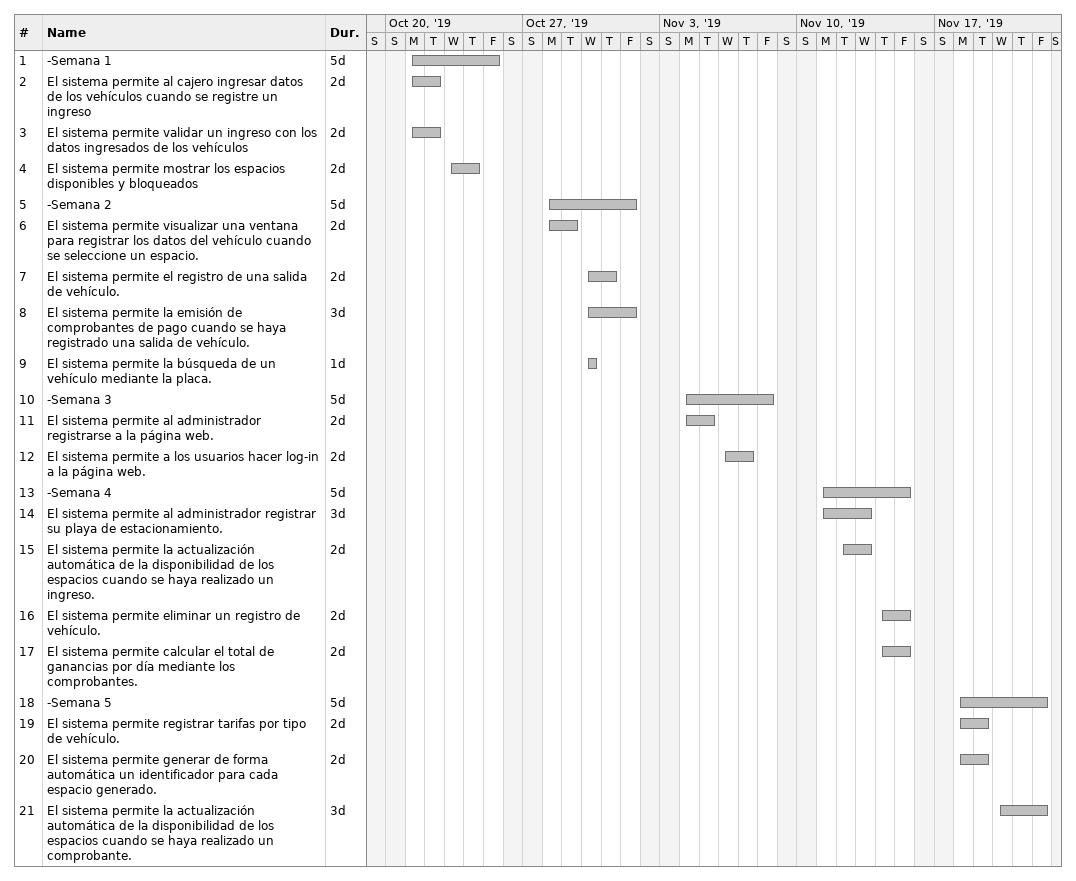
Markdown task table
| ID | Task | Duration | Start | Finish |
|---|---|---|---|---|
| 1 | -Semana 1 | 5d | 2019-10-21 | 2019-10-25 |
| 2 | El sistema permite al cajero ingresar datos de los vehículos cuando se registre un ingreso | 2d | 2019-10-21 | 2019-10-22 |
| 3 | El sistema permite validar un ingreso con los datos ingresados de los vehículos | 2d | 2019-10-21 | 2019-10-22 |
| 4 | El sistema permite mostrar los espacios disponibles y bloqueados | 2d | 2019-10-23 | 2019-10-24 |
| 5 | -Semana 2 | 5d | 2019-10-28 | 2019-11-01 |
| 6 | El sistema permite visualizar una ventana para registrar los datos del vehículo cuando se seleccione un espacio. | 2d | 2019-10-28 | 2019-10-29 |
| 7 | El sistema permite el registro de una salida de vehículo. | 2d | 2019-10-30 | 2019-10-31 |
| 8 | El sistema permite la emisión de comprobantes de pago cuando se haya registrado una salida de vehículo. | 3d | 2019-10-30 | 2019-11-01 |
| 9 | El sistema permite la búsqueda de un vehículo mediante la placa. | 1d | 2019-10-30 | 2019-10-30 |
| 10 | -Semana 3 | 5d | 2019-11-04 | 2019-11-08 |
| 11 | El sistema permite al administrador registrarse a la página web. | 2d | 2019-11-04 | 2019-11-05 |
| 12 | El sistema permite a los usuarios hacer log-in a la página web. | 2d | 2019-11-06 | 2019-11-07 |
| 13 | -Semana 4 | 5d | 2019-11-11 | 2019-11-15 |
| 14 | El sistema permite al administrador registrar su playa de estacionamiento. | 3d | 2019-11-11 | 2019-11-13 |
| 15 | El sistema permite la actualización automática de la disponibilidad de los espacios cuando se haya realizado un ingreso. | 2d | 2019-11-12 | 2019-11-13 |
| 16 | El sistema permite eliminar un registro de vehículo. | 2d | 2019-11-14 | 2019-11-15 |
| 17 | El sistema permite calcular el total de ganancias por día mediante los comprobantes. | 2d | 2019-11-14 | 2019-11-15 |
| 18 | -Semana 5 | 5d | 2019-11-18 | 2019-11-22 |
| 19 | El sistema permite registrar tarifas por tipo de vehículo. | 2d | 2019-11-18 | 2019-11-19 |
| 20 | El sistema permite generar de forma automática un identificador para cada espacio generado. | 2d | 2019-11-18 | 2019-11-19 |
| 21 | El sistema permite la actualización automática de la disponibilidad de los espacios cuando se haya realizado un comprobante. | 3d | 2019-11-20 | 2019-11-22 |
